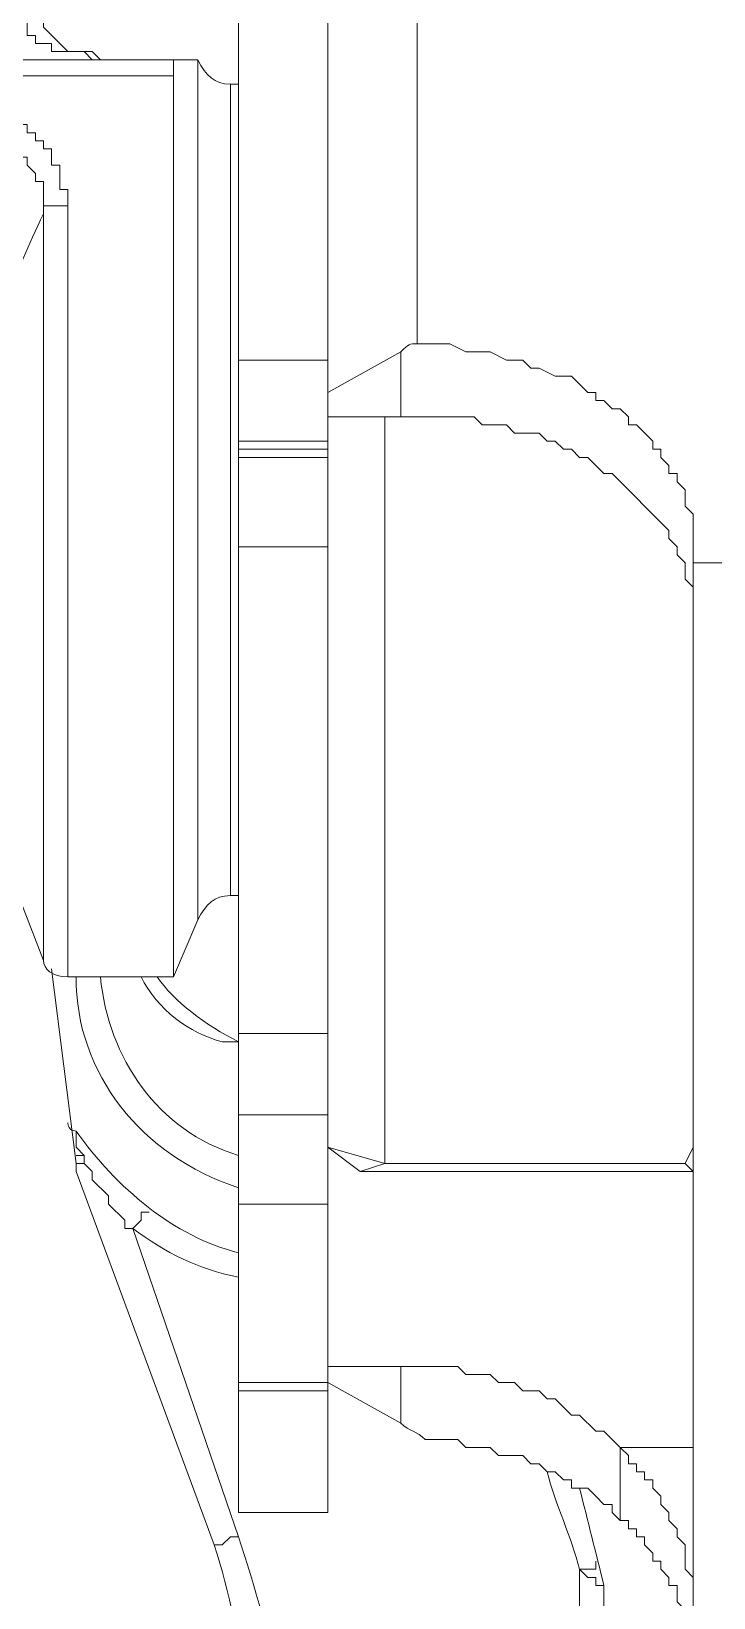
# Model space of a CAD drawing. Header units: millimetres. Extents: x 25083 to 52777, y 24772 to 45779.
# Drawn here: x 49694.8 to 49726, y 36163.7 to 36235.3 of the extents above; entities that cross this region are included whole.
import ezdxf

# ---------------------------------------------------------------- set-up
doc = ezdxf.new("R2010")
doc.units = ezdxf.units.MM

# ---------------------------------------------------------------- blocks, each defined once
blk = doc.blocks.new('zw$D2F4')
at = {"color": 7, "lineweight": 5}
for points in [[(814.39, 287.06), (814.39, 379.529)], [(818.475, 379.529), (818.475, 287.06)], [(822.56, 340.536), (822.56, 365.417)], [(804.364, 356.133), (804.364, 355.391), (804.735, 355.391), (804.735, 354.648), (805.106, 354.648), (805.106, 354.276), (805.478, 354.276), (805.849, 354.276), (805.849, 353.905), (807.334, 353.905), (807.706, 353.534), (808.82, 353.534)], [(808.82, 353.534), (808.077, 353.534), (807.706, 353.905), (806.592, 353.905), (805.478, 355.019), (805.478, 355.762)], [(812.533, 353.534), (804.364, 353.534)], [(808.82, 353.534), (811.419, 353.534)], [(811.419, 353.534), (808.82, 353.534)], [(811.791, 353.534), (811.419, 353.534), (811.419, 352.791)], [(812.533, 353.534), (812.533, 314.17)], [(804.364, 352.791), (811.419, 352.791)], [(811.419, 352.791), (811.419, 311.57)], [(814.019, 315.284), (814.019, 352.42)], [(814.019, 352.42), (814.39, 352.42)], [(804.364, 350.563), (804.735, 350.563), (804.735, 350.192), (805.106, 350.192), (805.106, 349.82), (805.478, 349.82), (805.478, 349.449), (805.849, 349.449), (805.849, 348.706), (806.22, 348.706), (806.22, 348.335), (806.22, 347.592), (806.592, 347.592), (806.592, 346.849)], [(805.478, 346.478), (805.478, 347.963), (805.106, 347.963), (805.106, 348.335), (804.735, 348.706), (804.735, 349.077), (804.364, 349.077), (804.364, 349.449), (803.992, 349.449)], [(805.478, 346.478), (805.478, 346.849), (806.592, 346.849)], [(805.478, 346.478), (805.478, 312.313)], [(806.592, 311.57), (806.592, 346.849)], [(835.186, 330.881), (835.186, 332.738), (834.815, 333.109), (834.815, 333.852), (834.444, 334.223), (834.444, 334.594), (834.072, 334.594), (834.072, 334.966), (833.701, 335.337), (833.701, 335.709), (833.33, 335.709), (833.33, 336.08), (832.587, 336.823), (832.216, 336.823), (832.216, 337.194), (831.844, 337.565), (831.473, 337.565), (831.101, 337.937), (830.73, 337.937), (830.73, 338.308), (830.359, 338.308), (829.616, 339.051), (828.873, 339.051), (828.131, 339.422), (827.759, 339.422), (827.388, 339.793), (826.645, 339.793), (825.902, 340.165), (824.788, 340.165), (824.046, 340.536), (822.56, 340.536)], [(814.39, 339.793), (818.475, 339.793)], [(818.475, 338.308), (821.817, 340.165)], [(821.817, 337.194), (821.817, 340.165)], [(821.075, 337.194), (821.075, 303.029)], [(814.39, 336.08), (818.475, 336.08)], [(814.39, 335.709), (818.475, 335.709)], [(814.39, 335.337), (818.475, 335.337)], [(814.39, 331.252), (818.475, 331.252)], [(835.186, 271.835), (835.186, 330.881)], [(835.186, 330.51), (878.635, 330.51)], [(803.621, 317.141), (805.478, 312.313)], [(814.019, 315.284), (814.39, 315.284)], [(812.533, 314.17), (811.419, 311.57)], [(805.849, 311.942), (806.963, 303.029)], [(806.592, 311.57), (811.419, 311.57)], [(814.39, 308.971), (818.475, 308.971)], [(813.648, 308.599), (814.39, 308.599)], [(814.39, 305.257), (818.475, 305.257)], [(807.334, 303.4), (806.963, 303.772), (806.963, 304.514)], [(806.963, 302.658), (806.963, 303.029), (807.334, 303.029), (807.334, 303.4)], [(806.963, 303.4), (807.334, 303.4)], [(809.563, 300.058), (809.191, 300.058), (809.191, 300.429), (808.449, 301.172), (808.449, 301.543), (807.706, 302.286), (807.706, 302.658), (807.334, 303.029), (807.334, 303.4)], [(818.475, 303.772), (821.075, 303.029)], [(818.475, 303.772), (819.961, 302.658)], [(834.815, 303.029), (835.186, 303.772)], [(813.276, 285.575), (806.963, 302.658)], [(819.961, 302.658), (821.075, 303.029)], [(819.961, 302.658), (835.186, 302.658)], [(821.075, 303.029), (834.815, 303.029)], [(834.815, 303.029), (835.186, 302.658)], [(814.39, 301.172), (818.475, 301.172)], [(810.305, 300.801), (809.934, 300.801), (809.934, 300.429), (809.563, 300.058)], [(809.563, 300.058), (814.39, 285.946)], [(821.817, 293.745), (821.817, 291.145)], [(814.39, 293.002), (818.475, 293.002)], [(814.39, 292.631), (818.475, 292.631)], [(821.817, 291.145), (818.475, 293.002)], [(822.932, 290.403), (824.417, 290.403), (824.788, 290.031), (825.902, 290.031), (826.274, 289.66), (827.388, 289.66), (827.759, 289.289), (828.131, 289.289), (828.502, 288.917), (828.873, 288.917), (829.245, 288.546), (829.616, 288.546), (829.616, 288.175), (830.359, 288.175), (830.73, 287.803), (831.101, 287.432), (831.473, 287.432), (831.473, 287.06), (831.844, 286.689)], [(831.844, 290.031), (831.844, 286.689)], [(814.39, 287.06), (818.475, 287.06)], [(831.844, 286.689), (832.216, 286.689), (832.216, 286.318), (832.587, 286.318), (832.587, 285.946), (832.958, 285.946), (832.958, 285.575), (833.33, 285.204), (833.33, 284.832), (833.701, 284.832), (833.701, 284.461), (834.072, 284.09), (834.072, 283.718), (834.444, 283.718), (834.444, 282.976), (834.815, 282.604), (834.815, 282.233), (834.815, 281.861)], [(814.39, 285.946), (814.019, 285.946), (813.648, 285.575), (813.276, 285.575)], [(830.73, 284.832), (830.73, 284.461), (829.987, 284.461)], [(829.987, 282.604), (829.987, 284.461)], [(829.987, 284.461), (830.359, 284.09), (830.73, 284.09), (830.73, 283.718), (831.101, 283.718), (831.101, 283.347)], [(831.101, 283.347), (831.101, 282.604)]]:
    blk.add_lwpolyline(points, dxfattribs=at)
at = {"color": 7, "lineweight": 0}
for points in [[(821.817, 337.194), (818.475, 337.194)], [(821.817, 337.194), (825.16, 337.194), (825.531, 336.823), (826.645, 336.823), (827.016, 336.451), (828.131, 336.451), (828.502, 336.08), (828.873, 336.08), (829.245, 335.709), (829.616, 335.709), (829.987, 335.337), (830.359, 335.337), (831.101, 334.594), (831.473, 334.594), (834.072, 331.995), (834.072, 331.624), (834.444, 331.252), (834.444, 330.881), (834.815, 330.51), (834.815, 329.767), (835.186, 329.395), (835.186, 327.539)], [(821.817, 293.745), (818.475, 293.745)], [(831.844, 290.031), (831.101, 290.774), (830.73, 290.774), (829.987, 291.517), (829.616, 291.517), (828.873, 292.26), (828.502, 292.26), (828.131, 292.631), (827.388, 292.631), (827.016, 293.002), (826.274, 293.002), (825.902, 293.374), (824.788, 293.374), (824.417, 293.745), (821.817, 293.745)], [(831.844, 290.031), (835.186, 290.031)], [(835.186, 281.861), (835.186, 284.09), (834.815, 284.461), (834.815, 285.575), (834.444, 285.946), (834.444, 286.318), (834.072, 286.689), (834.072, 287.06), (833.701, 287.432), (833.701, 287.803), (833.33, 288.175), (833.33, 288.546), (832.958, 288.546), (832.958, 288.917), (832.587, 288.917), (832.587, 289.289), (832.216, 289.289), (832.216, 289.66), (831.844, 290.031)]]:
    blk.add_lwpolyline(points, dxfattribs=at)
at = {"color": 7, "lineweight": 5}
for points in [[(812.533, 353.534), (812.905, 352.791), (813.276, 352.42), (814.019, 352.42)], [(805.478, 346.478), (804.735, 344.993), (804.364, 343.878), (803.621, 342.393)], [(822.56, 340.536), (822.189, 340.536), (822.189, 340.536), (821.817, 340.165)], [(814.019, 315.284), (813.276, 315.284), (812.905, 314.912), (812.533, 314.17)], [(805.478, 312.313), (805.478, 311.942), (805.849, 311.57), (806.592, 311.57)], [(806.963, 311.57), (806.963, 307.114), (809.934, 303.4), (814.39, 301.915)], [(808.077, 311.57), (808.449, 307.857), (810.677, 304.514), (814.39, 303.4)], [(809.934, 311.57), (810.677, 310.085), (812.162, 308.971), (813.648, 308.599)], [(810.677, 311.57), (811.419, 310.456), (812.905, 309.342), (814.39, 308.599)], [(806.592, 304.886), (806.592, 304.514), (806.963, 304.514), (806.963, 304.514)], [(806.963, 304.514), (808.82, 301.915), (811.419, 299.687), (814.39, 298.944)], [(806.963, 303.029), (806.963, 303.029), (806.963, 302.658), (806.963, 302.658)], [(809.563, 300.058), (811.048, 298.944), (812.533, 298.201), (814.39, 297.83)], [(822.932, 290.403), (822.56, 290.774), (822.189, 290.774), (821.817, 291.145)], [(828.502, 288.917), (828.873, 287.432), (829.616, 285.946), (829.987, 284.461)], [(829.987, 288.175), (830.359, 286.689), (830.73, 285.204), (831.101, 283.718)], [(814.762, 278.891), (814.39, 281.119), (814.019, 283.347), (813.276, 285.575)], [(816.247, 278.891), (815.876, 281.119), (815.133, 283.718), (814.39, 285.946)], [(831.101, 283.347), (831.101, 283.718), (831.101, 283.718), (831.101, 283.718)]]:
    blk.add_open_spline(points, degree=3, dxfattribs=at)

msp = doc.modelspace()

# ---------------------------------------------------------------- block references
msp.add_blockref('zw$D2F4', (48889.923, 35880.503))

doc.saveas('drawing.dxf')
